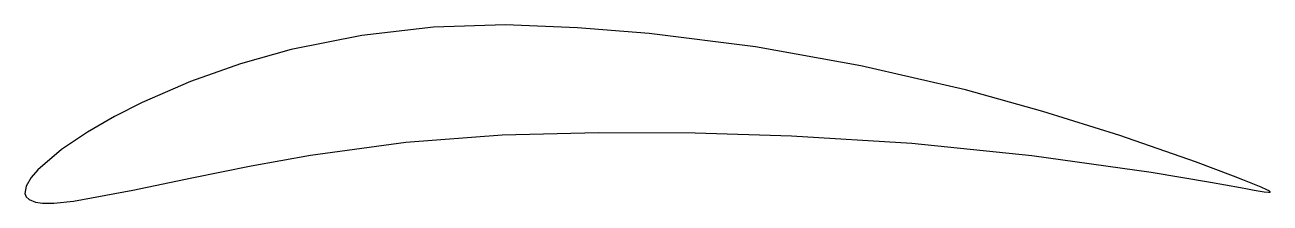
# Model space of a CAD drawing. Header units: millimetres. Extents: x -53 to 947, y -9 to 134.
import ezdxf

# ---------------------------------------------------------------- set-up
doc = ezdxf.new("R2010")
doc.units = ezdxf.units.MM

msp = doc.modelspace()

# ---------------------------------------------------------------- linework, layer by layer
at = {"color": 7, "linetype": 'Continuous', "flags": 128}
msp.add_lwpolyline([(946.73, -0.06), (946.7, 0.14), (946.52, 0.35), (945.89, 0.79), (944.04, 1.78), (939.64, 3.74), (931.5, 7.05), (924.77, 9.62), (917.31, 12.51), (886.91, 24), (825.94, 45.3), (764.32, 64.54), (702.08, 81.66), (618.21, 101.03), (533.5, 116.25), (448.11, 127.01), (390.45, 131.55), (332.65, 133.72), (274.84, 131.92), (217.38, 125.39), (160.68, 114.05), (119.83, 102.64), (79.82, 88.55), (40.91, 71.7), (18.63, 60.37), (-3.01, 47.86), (-23.74, 33.89), (-42.76, 17.7), (-48.06, 11.62), (-52.21, 4.71), (-53.18, -1.22), (-52.09, -4.04), (-49.89, -6.13), (-44.57, -8.15), (-38.93, -8.88), (-29.98, -8.87), (-14.09, -7.28), (33.53, 1.43), (80.91, 11.42), (128.38, 20.98), (176.04, 29.48), (252.79, 39.97), (330.02, 45.82), (407.47, 47.59), (484.94, 47.39), (562.37, 45.07), (659.01, 38.99), (755.35, 29.24), (851.25, 15.87), (898.94, 7.87), (910.94, 5.73), (923.06, 3.54), (928.54, 2.44), (934.02, 1.33), (942.03, 0.04), (945.48, -0.27), (946.4, -0.22), (946.63, -0.14), (946.73, -0.06)], dxfattribs=at)

doc.saveas('drawing.dxf')
